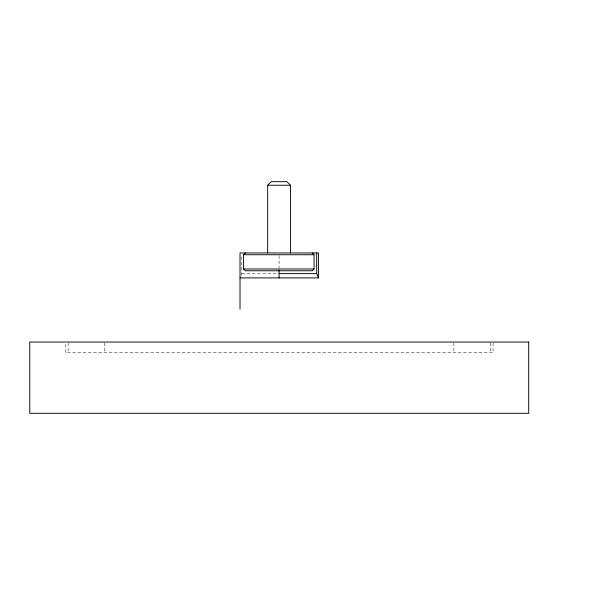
<?xml version="1.0" encoding="UTF-8"?>
<svg xmlns="http://www.w3.org/2000/svg" width="595" height="595" viewBox="0 0 595 595"><rect width="100%" height="100%" fill="white"/><g stroke="black" fill="none" stroke-linecap="round" stroke-linejoin="round"><path stroke-width="0.45" stroke-dasharray="2.98 2.23" d="M241.094 275.329L241.801 273.618L241.801 254.749M241.801 273.618L278.163 273.618M493.062 342.943L493.062 352.738L65.391 352.738L65.391 342.943M490.332 342.943L490.332 352.738M453.859 342.943L453.859 352.738M279.077 255.627L279.077 268.1M104.594 342.943L104.594 352.738M68.12 342.943L68.12 352.738"/><path stroke-width="0.89" d="M267.668 252.949L267.668 185.238L271.238 181.676L286.909 181.676L290.479 185.238L290.479 252.949M312.249 252.949L314.063 254.734L314.063 268.992L312.249 270.77L245.371 270.77L243.586 268.992L243.586 254.734L245.371 252.949M267.668 185.238L290.479 185.238M243.586 254.734L314.063 254.734M243.586 268.992L314.063 268.992M279.077 273.618L316.666 273.618L318.429 277.895L240.023 277.895M318.429 277.895L318.429 252.949L240.023 252.949L240.023 309.259M316.666 252.949L316.666 273.618M279.077 270.026L279.077 277.895M528.702 342.051L29.75 342.051L29.75 413.324L528.702 413.324L528.702 342.051"/></g></svg>
